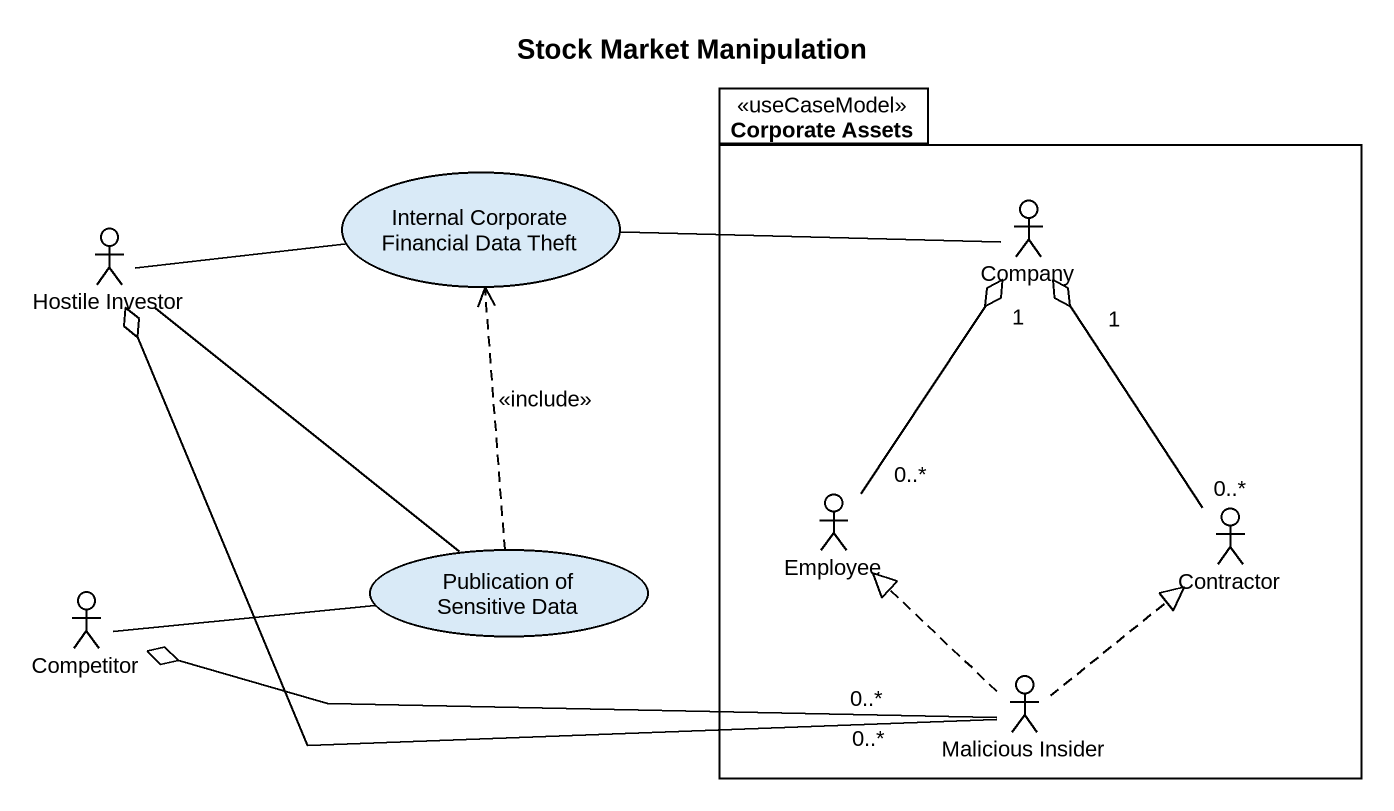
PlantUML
@startuml
title Stock Market Manipulation
package "Corporate Assets" as Corporate_Assets <<useCaseModel>> {
  actor Company
  actor Employee
  actor Contractor
  actor "Malicious Insider" as Malicious_Insider
}
usecase "Internal Corporate Financial Data Theft" as Internal_Corporate
actor "Hostile Investor" as Hostile_Investor
usecase "Publication of Sensitive Data" as Publication_of_Sensitive
actor Competitor
Internal_Corporate -right- Company
Company "1" o-- "0..*" Employee
Company "1" o-- "0..*" Contractor
Hostile_Investor -right- Internal_Corporate
Hostile_Investor -- Publication_of_Sensitive
Hostile_Investor o-right- "0..*" Malicious_Insider
Publication_of_Sensitive .up.> Internal_Corporate : <<include>>
Competitor -right- Publication_of_Sensitive
Competitor o-right- "0..*" Malicious_Insider
Malicious_Insider .up.|> Employee
Malicious_Insider .up.|> Contractor
@enduml
